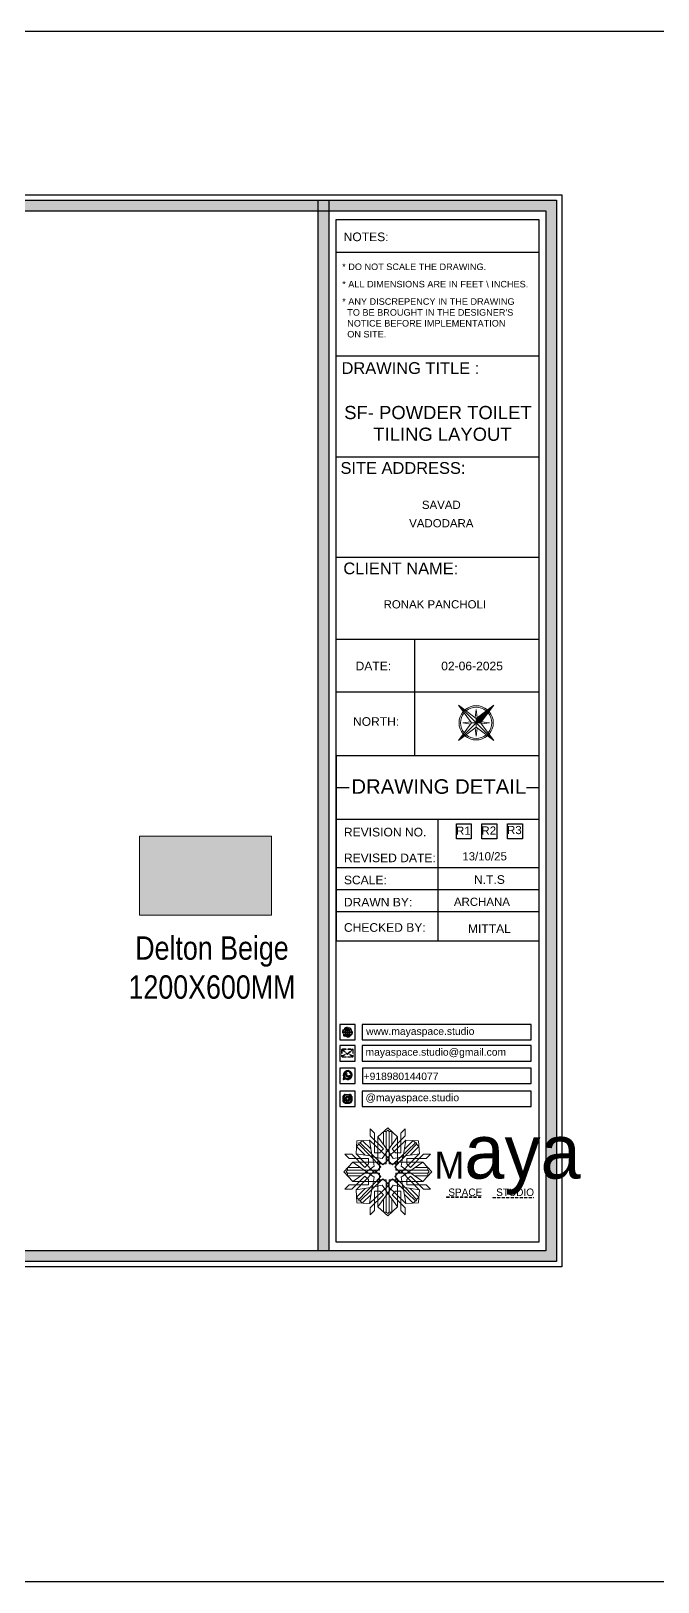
# Model space of a CAD drawing. Header units: millimetres. Extents: x 56222 to 3066687, y -650199 to -121287.
# Drawn here: x 149273.5 to 149380.6, y -184754.5 to -184489.3 of the extents above; entities that cross this region are included whole.
import ezdxf
from ezdxf.enums import TextEntityAlignment as Align

# ---------------------------------------------------------------- set-up
doc = ezdxf.new("R2010")
doc.units = ezdxf.units.MM
doc.header["$MEASUREMENT"] = 0
doc.linetypes.add('DASHEDX2', pattern=[1.5, 1, -0.5])
for name, color, linetype, lineweight in [('Dimension', 10, 'DASHEDX2', 20), ('FIRST FLOOR ( TEXT )', 7, 'Continuous', 9), ('FURNITURE', 32, 'Continuous', 9), ('NAME PLATE', 7, 'Continuous', 25), ('title block', 7, 'Continuous', 9), ('XX~SLAB ( BEAM )~ ( DIM )', 7, 'Continuous', 9)]:
    doc.layers.add(name, color=color, linetype=linetype, lineweight=lineweight)
doc.layers.add('hatch', color=253, linetype='Continuous', lineweight=0, transparency=0.4)
doc.styles.add('Arial', font='arial.ttf')
doc.styles.add('KATHA', font='swissc.ttf')
doc.styles.get("Standard").update_dxf_attribs({"font": 'arial.ttf', "height": 6})

# ---------------------------------------------------------------- blocks, each defined once
blk = doc.blocks.new('FSFSF')
at = {"color": 42, "lineweight": 5, "true_color": 0xe0ac11}
for p, q in [((28600.03, 143.51), (28600.03, 140.16)), ((28602.15, 141.41), (28600.03, 143.51)), ((28603.86, 139.69), (28608.58, 144.08)), ((28613.31, 139.69), (28608.58, 144.08)), ((28615.02, 141.41), (28617.14, 143.51)), ((28617.14, 143.51), (28617.14, 140.16)), ((28593.19, 131.45), (28593.54, 137.71)), ((28593.39, 135), (28594.56, 136.12)), ((28599.8, 138.06), (28593.54, 137.71)), ((28595.12, 136.69), (28594.53, 136.69)), ((28594.56, 136.12), (28594.56, 136.71)), ((28605.17, 124.98), (28594.56, 136.12)), ((28596.24, 137.86), (28595.12, 136.69)), ((28606.27, 126.08), (28595.12, 136.69)), ((28596.24, 137.86), (28600.47, 133.65)), ((28601.03, 130), (28599.8, 138.06)), ((28599.8, 138.05), (28608.58, 129.56)), ((28606.47, 133.76), (28600.03, 140.16)), ((28602.15, 141.41), (28602.15, 131.95)), ((28603.86, 126.58), (28603.86, 139.69)), ((28603.86, 139.69), (28608.58, 133.02)), ((28607.9, 142.22), (28606.58, 142.22)), ((28606.58, 142.22), (28606.58, 135.84)), ((28607.9, 142.22), (28608.58, 142.85)), ((28607.9, 142.22), (28607.9, 126.58)), ((28609.27, 142.22), (28608.59, 142.85)), ((28613.31, 139.69), (28608.59, 133.02)), ((28617.37, 138.05), (28608.59, 129.56)), ((28609.27, 142.22), (28609.27, 126.58)), ((28609.27, 142.22), (28610.59, 142.22)), ((28610.59, 142.22), (28610.59, 135.84)), ((28610.7, 133.76), (28617.14, 140.16)), ((28610.9, 126.08), (28622.05, 136.69)), ((28612.02, 124.98), (28622.62, 136.12)), ((28613.31, 126.58), (28613.31, 139.69)), ((28615.02, 141.41), (28615.02, 131.95)), ((28616.14, 130), (28617.37, 138.06)), ((28620.93, 137.86), (28616.7, 133.65)), ((28617.37, 138.06), (28623.63, 137.71)), ((28620.93, 137.86), (28622.05, 136.69)), ((28622.05, 136.69), (28622.64, 136.69)), ((28622.62, 136.12), (28622.62, 136.71)), ((28623.8, 135), (28622.62, 136.12)), ((28624, 131.45), (28623.65, 137.71)), ((28587.73, 131.22), (28591.08, 131.22)), ((28589.84, 129.1), (28587.73, 131.22)), ((28589.84, 129.1), (28599.29, 129.1)), ((28597.49, 124.78), (28591.08, 131.22)), ((28593.19, 131.45), (28601.69, 122.67)), ((28601.25, 130.22), (28593.19, 131.45)), ((28593.39, 135), (28597.6, 130.78)), ((28599.29, 126.5), (28599.29, 129.1)), ((28605.86, 129.18), (28601.03, 130)), ((28602.07, 125.39), (28601.25, 130.22)), ((28604.75, 131.95), (28602.15, 131.95)), ((28606.47, 133.76), (28604.75, 131.95)), ((28605.86, 129.18), (28608.58, 133.02)), ((28607.9, 128.92), (28608.58, 129.56)), ((28607.9, 128.92), (28608.58, 128.27)), ((28611.31, 129.18), (28608.59, 133.02)), ((28609.27, 128.92), (28608.59, 129.56)), ((28609.27, 128.92), (28608.59, 128.27)), ((28610.7, 133.76), (28612.42, 131.95)), ((28611.31, 129.18), (28616.14, 130)), ((28612.42, 131.95), (28615.02, 131.95)), ((28615.12, 125.39), (28615.94, 130.22)), ((28623.99, 131.45), (28615.5, 122.67)), ((28615.94, 130.22), (28624, 131.45)), ((28627.34, 129.1), (28617.89, 129.1)), ((28617.89, 126.5), (28617.89, 129.1)), ((28623.8, 135), (28619.59, 130.78)), ((28619.7, 124.78), (28626.1, 131.22)), ((28629.45, 131.22), (28626.1, 131.22)), ((28627.34, 129.1), (28629.45, 131.22)), ((28591.56, 127.39), (28587.17, 122.66)), ((28591.56, 117.94), (28587.17, 122.66)), ((28589.03, 123.35), (28588.4, 122.67)), ((28589.03, 121.98), (28588.4, 122.65)), ((28589.03, 123.35), (28589.03, 124.67)), ((28589.03, 124.67), (28595.4, 124.67)), ((28589.03, 123.35), (28604.66, 123.35)), ((28589.03, 121.98), (28604.66, 121.98)), ((28589.03, 121.98), (28589.03, 120.66)), ((28604.66, 127.39), (28591.56, 127.39)), ((28591.56, 127.39), (28598.23, 122.67)), ((28591.56, 117.94), (28598.23, 122.65)), ((28593.19, 113.88), (28601.69, 122.65)), ((28597.49, 124.78), (28599.29, 126.5)), ((28602.07, 125.39), (28598.23, 122.67)), ((28602.07, 119.94), (28598.23, 122.65)), ((28602.33, 123.35), (28601.69, 122.67)), ((28602.33, 121.98), (28601.69, 122.65)), ((28602.33, 123.35), (28602.97, 122.67)), ((28602.33, 121.98), (28602.97, 122.65)), ((28605.17, 124.98), (28602.97, 122.67)), ((28605.17, 120.35), (28602.97, 122.65)), ((28603.68, 126.54), (28603.68, 127.39)), ((28604.66, 126.54), (28603.68, 126.54)), ((28604.71, 127.57), (28603.86, 127.57)), ((28607.9, 126.58), (28603.86, 126.58)), ((28604.66, 123.35), (28604.66, 127.39)), ((28604.66, 121.98), (28604.66, 117.94)), ((28604.7, 126.58), (28604.71, 127.57)), ((28606.27, 126.08), (28608.58, 128.27)), ((28610.9, 126.08), (28608.59, 128.27)), ((28609.27, 126.58), (28613.31, 126.58)), ((28612.02, 124.98), (28614.21, 122.67)), ((28612.02, 120.35), (28614.21, 122.65)), ((28612.46, 126.58), (28612.46, 127.57)), ((28612.46, 127.57), (28613.31, 127.57)), ((28612.52, 123.35), (28612.52, 127.39)), ((28612.52, 127.39), (28625.63, 127.39)), ((28612.52, 126.54), (28613.51, 126.54)), ((28628.16, 123.35), (28612.52, 123.35)), ((28612.52, 121.98), (28612.52, 117.94)), ((28628.16, 121.98), (28612.52, 121.98)), ((28613.51, 126.54), (28613.51, 127.39)), ((28614.85, 123.35), (28614.21, 122.67)), ((28614.85, 121.98), (28614.21, 122.65)), ((28614.85, 123.35), (28615.5, 122.67)), ((28614.85, 121.98), (28615.5, 122.65)), ((28615.12, 125.39), (28618.96, 122.67)), ((28615.12, 119.94), (28618.96, 122.65)), ((28623.99, 113.88), (28615.5, 122.65)), ((28619.7, 124.78), (28617.89, 126.5)), ((28625.63, 127.39), (28618.96, 122.67)), ((28625.63, 117.94), (28618.96, 122.65)), ((28628.16, 124.67), (28621.78, 124.67)), ((28625.63, 127.39), (28630.02, 122.66)), ((28625.63, 117.94), (28630.02, 122.66)), ((28628.16, 123.35), (28628.16, 124.67)), ((28628.16, 123.35), (28628.78, 122.67)), ((28628.16, 121.98), (28628.78, 122.65)), ((28628.16, 121.98), (28628.16, 120.66)), ((28589.84, 116.23), (28587.73, 114.11)), ((28587.73, 114.11), (28591.08, 114.11)), ((28589.03, 120.66), (28595.4, 120.66)), ((28589.84, 116.23), (28599.29, 116.23)), ((28597.49, 120.54), (28591.08, 114.11)), ((28604.66, 117.94), (28591.56, 117.94)), ((28601.25, 115.1), (28593.19, 113.87)), ((28593.19, 113.87), (28593.54, 107.62)), ((28593.39, 110.32), (28597.6, 114.55)), ((28605.17, 120.35), (28594.56, 109.2)), ((28606.27, 119.15), (28595.12, 108.54)), ((28597.49, 120.54), (28599.29, 118.83)), ((28599.29, 118.83), (28599.29, 116.23)), ((28599.8, 107.17), (28608.58, 115.67)), ((28601.03, 115.23), (28599.8, 107.17)), ((28605.86, 116.05), (28601.03, 115.23)), ((28602.07, 119.94), (28601.25, 115.1)), ((28604.66, 118.78), (28603.68, 118.78)), ((28603.68, 118.78), (28603.68, 117.94)), ((28607.9, 118.65), (28603.86, 118.65)), ((28603.86, 118.65), (28603.86, 105.54)), ((28604.71, 117.66), (28603.86, 117.66)), ((28604.7, 118.65), (28604.71, 117.66)), ((28605.86, 116.05), (28608.58, 112.21)), ((28606.27, 119.15), (28608.58, 116.96)), ((28607.9, 103.01), (28607.9, 118.65)), ((28607.9, 116.31), (28608.58, 116.96)), ((28607.9, 116.31), (28608.58, 115.67)), ((28610.9, 119.15), (28608.59, 116.96)), ((28609.27, 116.31), (28608.59, 116.96)), ((28609.27, 116.31), (28608.59, 115.67)), ((28611.31, 116.05), (28608.59, 112.21)), ((28617.37, 107.17), (28608.59, 115.67)), ((28609.27, 118.65), (28613.31, 118.65)), ((28609.27, 103.01), (28609.27, 118.65)), ((28610.9, 119.15), (28622.05, 108.54)), ((28611.31, 116.05), (28616.14, 115.23)), ((28612.02, 120.35), (28622.62, 109.2)), ((28612.46, 118.65), (28612.46, 117.66)), ((28612.46, 117.66), (28613.31, 117.66)), ((28612.52, 118.78), (28613.51, 118.78)), ((28612.52, 117.94), (28625.63, 117.94)), ((28613.31, 118.65), (28613.31, 105.54)), ((28613.51, 118.78), (28613.51, 117.94)), ((28615.12, 119.94), (28615.94, 115.1)), ((28615.94, 115.1), (28624, 113.87)), ((28616.14, 115.23), (28617.37, 107.17)), ((28619.7, 120.54), (28617.89, 118.83)), ((28617.89, 118.83), (28617.89, 116.23)), ((28627.34, 116.23), (28617.89, 116.23)), ((28623.8, 110.32), (28619.59, 114.55)), ((28619.7, 120.54), (28626.1, 114.11)), ((28628.16, 120.66), (28621.78, 120.66)), ((28624, 113.87), (28623.65, 107.62)), ((28629.45, 114.11), (28626.1, 114.11)), ((28627.34, 116.23), (28629.45, 114.11)), ((28593.39, 110.32), (28594.56, 109.2)), ((28599.8, 107.17), (28593.54, 107.52)), ((28595.12, 108.54), (28594.53, 108.54)), ((28594.56, 109.2), (28594.56, 108.61)), ((28596.24, 107.37), (28595.12, 108.54)), ((28596.24, 107.37), (28600.47, 111.58)), ((28606.47, 111.47), (28600.03, 105.07)), ((28602.15, 103.82), (28602.15, 113.27)), ((28604.75, 113.27), (28602.15, 113.27)), ((28603.86, 105.54), (28608.58, 112.21)), ((28606.47, 111.47), (28604.75, 113.27)), ((28606.58, 103.01), (28606.58, 109.38)), ((28613.31, 105.54), (28608.59, 112.21)), ((28610.59, 103.01), (28610.59, 109.38)), ((28610.7, 111.47), (28612.42, 113.27)), ((28610.7, 111.47), (28617.14, 105.07)), ((28612.42, 113.27), (28615.02, 113.27)), ((28615.02, 103.82), (28615.02, 113.27)), ((28620.93, 107.37), (28616.7, 111.58)), ((28617.37, 107.17), (28623.63, 107.52)), ((28620.93, 107.37), (28622.05, 108.54)), ((28622.05, 108.54), (28622.64, 108.54)), ((28623.8, 110.32), (28622.62, 109.2)), ((28622.62, 109.2), (28622.62, 108.61)), ((28600.03, 101.71), (28600.03, 105.07)), ((28602.15, 103.82), (28600.03, 101.71)), ((28603.86, 105.54), (28608.58, 101.15)), ((28607.9, 103.01), (28606.58, 103.01)), ((28607.9, 103.01), (28608.58, 102.38)), ((28613.31, 105.54), (28608.58, 101.15)), ((28609.27, 103.01), (28608.59, 102.38)), ((28609.27, 103.01), (28610.59, 103.01)), ((28615.02, 103.82), (28617.14, 101.71)), ((28617.14, 101.71), (28617.14, 105.07))]:
    blk.add_line(p, q, dxfattribs=at)
blk = doc.blocks.new('hgwg')
at = {"layer": 'Dimension', "true_color": 0xd39e00}
h = blk.add_hatch(color=42, dxfattribs=at)
h.dxf.hatch_style = 1
h.paths.add_polyline_path([(27505.71, 45.05), (27494.27, 45.05), (27494.27, 44.9), (27505.71, 44.9)])
h = blk.add_hatch(color=42, dxfattribs=at)
h.dxf.hatch_style = 1
h.paths.add_polyline_path([(27523.3, 44.9), (27509.68, 44.9), (27509.68, 44.75), (27523.3, 44.75)])
at = {"layer": 'Dimension', "color": 42, "true_color": 0xd39e00}
for p, q in [((27494.27, 45.05), (27505.71, 45.05)), ((27494.27, 44.9), (27494.27, 45.05)), ((27494.27, 44.9), (27505.71, 44.9)), ((27505.71, 45.05), (27505.71, 44.9)), ((27509.68, 44.9), (27523.3, 44.9)), ((27509.68, 44.9), (27509.68, 44.75)), ((27509.68, 44.75), (27523.3, 44.75)), ((27523.3, 44.75), (27523.3, 44.9))]:
    blk.add_line(p, q, dxfattribs=at)
at = {"layer": 'Dimension', "color": 42, "true_color": 0xd39e00, "attachment_point": 1}
for s, width, insert, char_height in [('{\\fCinzel|b0|i0|c0|p2;\\H1.5x;M\\fAmsterdam One|b0|i0|c0|p2;\\H2x;aya}', 85.3277, (27490.17, 69.17), 6), ('{\\fCinzel|b0|i0|c0|p2;SPACE     STUDIO}', 66.129, (27494.83, 47.86), 2.5)]:
    blk.add_mtext_dynamic_manual_height_columns(s, width=width, gutter_width=30, heights=[0], dxfattribs=dict(at, insert=insert, char_height=char_height))
blk = doc.blocks.new('QEGW4TG')
at = {"layer": 'Dimension', "true_color": 0x000000}
h = blk.add_hatch(color=18, dxfattribs=at)
h.dxf.hatch_style = 1
h.paths.add_polyline_path([(2.69, 1.93, 0.170513), (2.95, 1.97, 0.190337), (3.11, 2.18, 0.316231), (3.07, 2.28), (2.79, 2.37, 0.273721), (2.69, 2.34, 0.040749), (2.63, 2.27, -0.441282), (2.53, 2.25, -0.11828), (2.06, 2.64, -0.441282), (2.07, 2.74, 0.040749), (2.13, 2.81, 0.290083), (2.14, 2.92), (2.01, 3.18, 0.316231), (1.91, 3.2, 0.190337), (1.73, 3, 0.170513), (1.72, 2.74, 0.252784)], flags=0)
h.paths.add_polyline_path([(1.19, 1.98), (1.03, 1.3, 0.550912), (1.11, 1.23), (1.75, 1.39, 6.344125)])
h.paths.add_polyline_path([(1.81, 1.7), (1.4, 1.6), (1.5, 2.03, -9.071339)], flags=16)
h.paths.add_polyline_path([(3.11, 2.16, -0.17811), (2.95, 1.97, -0.170513), (2.69, 1.93, -0.252784), (1.72, 2.74, -0.170513), (1.73, 3, -0.17811), (1.89, 3.19, -0.370089), (2.01, 3.18), (2.14, 2.92, -0.307185), (2.13, 2.8, -0.041087), (2.06, 2.73, 0.321676), (2.05, 2.65, 0.126524), (2.55, 2.24, 0.312216), (2.62, 2.26, -0.041087), (2.68, 2.34, -0.290673), (2.79, 2.37), (3.07, 2.28, -0.370089)], flags=0)
h = blk.add_hatch(color=18, dxfattribs=at)
h.dxf.hatch_style = 1
h.paths.add_polyline_path([(2.79, 2.37, 0.273721), (2.69, 2.34, 0.040749), (2.63, 2.27, -0.441282), (2.53, 2.25, -0.11828), (2.06, 2.64, -0.441282), (2.07, 2.74, 0.040749), (2.13, 2.81, 0.290083), (2.14, 2.92), (2.01, 3.18, 0.316231), (1.91, 3.2, 0.190337), (1.73, 3, 0.170513), (1.72, 2.74, 0.252784), (2.69, 1.93, 0.170513), (2.95, 1.97, 0.190337), (3.11, 2.18, 0.316231), (3.07, 2.28)])
for p, q in [((1.19, 1.98), (1.03, 1.3)), ((1.1, 1.23), (1.75, 1.39)), ((1.5, 2.03), (1.4, 1.6)), ((1.4, 1.6), (1.81, 1.7)), ((2.01, 3.18), (2.14, 2.92)), ((3.07, 2.28), (2.8, 2.36))]:
    blk.add_line(p, q)
blk.add_lwpolyline([(0, 0), (4.68, 0), (4.68, 4.68), (0, 4.68)], close=True)
for centre, radius, start, end in [((1.09, 1.29), 0.0598, 164.8483, 282.1458), ((2.39, 2.56), 1.34, 241.4727, 205.6422), ((2.39, 2.56), 1.04, 235.9962, 210.8333), ((2.09, 2.87), 0.39, 159.7007, 198.4072), ((2.96, 3.23), 1.33, 201.4218, 258.1669), ((2.07, 2.87), 0.364, 118.9685, 159.3648), ((1.94, 3.12), 0.0896, 41.8985, 123.1344), ((2.11, 2.68), 0.066, 135.9932, 224.8892), ((1.67, 3.16), 0.586, 312.4617, 321.8728), ((3.12, 3.42), 1.31, 216.5455, 243.5279), ((2.05, 2.87), 0.104, 320.3924, 28.6971), ((2.57, 2.3), 0.066, 234.2482, 323.1441), ((3.11, 1.94), 0.586, 137.2645, 146.6756), ((2.76, 2.27), 0.104, 70.4402, 138.745), ((2.75, 2.31), 0.39, 260.7301, 299.4366), ((2.76, 2.29), 0.364, 299.7725, 340.1688), ((3.03, 2.2), 0.0896, 336.0029, 57.2388)]:
    blk.add_arc(centre, radius, start, end)
blk = doc.blocks.new('ASGERG')
at = {"layer": 'Dimension', "true_color": 0x000000}
h = blk.add_hatch(color=18, dxfattribs=at)
h.dxf.hatch_style = 1
h.paths.add_polyline_path([(0.99, 1.7, 0.353872), (1.69, 1.03), (2.96, 1.03, 0.353872), (3.66, 1.7), (3.66, 2.99, 0.353872), (2.96, 3.67), (1.69, 3.67, 0.353872), (0.99, 2.99)])
h.paths.add_polyline_path([(1.27, 2.97, -0.353872), (1.72, 3.4), (2.94, 3.4, -0.353872), (3.38, 2.97), (3.38, 1.72, -0.353872), (2.94, 1.3), (1.72, 1.3, -0.353872), (1.27, 1.72)], flags=16)
h.paths.add_polyline_path([(3.02, 2.35, -1), (1.64, 2.35, -1)], flags=0)
h.paths.add_polyline_path([(2.74, 2.35, -1), (1.92, 2.35, -1)], flags=0)
h.paths.add_polyline_path([(2.86, 3.02, -1), (3.19, 3.02, -1)], flags=0)
h.paths.add_polyline_path([(1.64, 2.35, 1), (3.02, 2.35, 1)], flags=0)
h = blk.add_hatch(color=18, dxfattribs=at)
h.dxf.hatch_style = 1
h.paths.add_polyline_path([(1.64, 2.35, 1), (3.02, 2.35, 1)])
h.paths.add_polyline_path([(2.74, 2.35, -1), (1.92, 2.35, -1)], flags=16)
h = blk.add_hatch(color=18, dxfattribs=at)
h.dxf.hatch_style = 1
h.paths.add_polyline_path([(3.19, 3.02, 1), (2.86, 3.02, 1)])
for p, q in [((0.99, 2.99), (0.99, 1.7)), ((1.27, 2.97), (1.27, 1.72)), ((1.69, 3.67), (2.96, 3.67)), ((1.69, 1.03), (2.96, 1.03)), ((2.94, 3.4), (1.72, 3.4)), ((2.94, 1.3), (1.72, 1.3)), ((3.38, 2.97), (3.38, 1.72)), ((3.66, 2.99), (3.66, 1.7))]:
    blk.add_line(p, q)
blk.add_lwpolyline([(0, 0), (4.68, 0), (4.68, 4.68), (0, 4.68)], close=True)
for centre, radius in [((2.33, 2.35), 0.694), ((2.33, 2.35), 0.414), ((3.02, 3.02), 0.168)]:
    blk.add_circle(centre, radius)
for centre, radius, start, end in [((1.76, 2.89), 0.778, 94.8631, 172.8127), ((1.76, 1.8), 0.778, 187.1873, 265.1369), ((1.76, 2.91), 0.491, 94.8631, 172.8127), ((1.76, 1.78), 0.491, 187.1873, 265.1369), ((2.9, 2.91), 0.491, 7.1873, 85.1369), ((2.9, 1.78), 0.491, 274.8631, 352.8127), ((2.89, 2.89), 0.778, 7.1873, 85.1369), ((2.89, 1.8), 0.778, 274.8631, 352.8127)]:
    blk.add_arc(centre, radius, start, end)
blk = doc.blocks.new('ETYETE')
at = {"layer": 'Dimension', "true_color": 0x000000}
h = blk.add_hatch(color=18, dxfattribs=at)
h.dxf.hatch_style = 1
h.paths.add_polyline_path([(3.76, 1.14, 0.414214), (4.12, 1.5), (4.12, 3.29, 0.414214), (3.76, 3.65), (0.92, 3.65, 0.414214), (0.56, 3.29), (0.56, 1.5, 0.414214), (0.92, 1.14)])
h.paths.add_polyline_path([(2.61, 2.22), (3.92, 1.34, -0.198912), (3.76, 1.28), (0.92, 1.28, -0.198912), (0.76, 1.34), (2.08, 2.22), (2.34, 1.98)], flags=16)
h.paths.add_polyline_path([(2.34, 2.16), (0.89, 3.51, -0.028783), (0.92, 3.52), (3.76, 3.52, -0.028783), (3.79, 3.51)], flags=16)
h.paths.add_polyline_path([(2.71, 2.32), (3.92, 3.45, -0.202482), (3.99, 3.29), (3.99, 1.5, -0.043076), (3.98, 1.46)], flags=16)
h.paths.add_polyline_path([(1.98, 2.32), (0.7, 1.46, -0.043076), (0.7, 1.5), (0.7, 3.29, -0.202482), (0.76, 3.45)], flags=16)
blk.add_lwpolyline([(0, 0), (4.68, 0), (4.68, 4.68), (0, 4.68)], close=True)
at = {"layer": 'Dimension', "color": 18, "true_color": 0x000000}
for p, q in [((0.56, 3.29), (0.56, 1.5)), ((0.7, 3.29), (0.7, 1.5)), ((0.7, 1.46), (1.98, 2.32)), ((0.76, 3.45), (1.98, 2.32)), ((0.76, 1.34), (2.08, 2.22)), ((0.89, 3.51), (2.34, 2.16)), ((0.92, 3.65), (3.76, 3.65)), ((0.92, 3.52), (3.76, 3.52)), ((0.92, 1.28), (3.76, 1.28)), ((0.92, 1.14), (3.76, 1.14)), ((2.08, 2.22), (2.34, 1.98)), ((2.34, 2.16), (3.79, 3.51)), ((2.34, 1.98), (2.61, 2.22)), ((3.92, 1.34), (2.61, 2.22)), ((2.71, 2.32), (3.92, 3.45)), ((3.98, 1.46), (2.71, 2.32)), ((3.99, 3.29), (3.99, 1.5)), ((4.12, 3.29), (4.12, 1.5))]:
    blk.add_line(p, q, dxfattribs=at)
for centre, radius, start, end in [((0.92, 3.29), 0.358, 90, 180), ((0.92, 1.5), 0.358, 180, 270), ((0.92, 3.29), 0.224, 134.2136, 180), ((0.92, 1.5), 0.224, 180, 189.8662), ((0.92, 1.5), 0.224, 225, 270), ((0.92, 3.29), 0.224, 90, 96.5948), ((3.76, 3.29), 0.358, 0, 90), ((3.76, 3.29), 0.224, 83.4052, 90), ((3.76, 1.5), 0.358, 270, 0), ((3.76, 1.5), 0.224, 270, 315), ((3.76, 3.29), 0.224, 0, 45.7864), ((3.76, 1.5), 0.224, 350.1338, 0)]:
    blk.add_arc(centre, radius, start, end, dxfattribs=at)
blk = doc.blocks.new('DTGWEGEARG')
at = {"layer": 'Dimension', "true_color": 0x000000}
h = blk.add_hatch(color=18, dxfattribs=at)
h.dxf.hatch_style = 1
h.paths.add_polyline_path([(3.83, 2.34, 1), (0.85, 2.34, 1)])
h.paths.add_polyline_path([(2.51, 1.01, 0.105795), (2.96, 1.58, -0.055205), (3.3, 1.41, -0.169822)], flags=16)
h.paths.add_polyline_path([(2.41, 1.12), (2.41, 1.69, -0.058279), (2.81, 1.63, -0.103353)], flags=16)
h.paths.add_polyline_path([(2.26, 1.13, -0.101741), (1.87, 1.63, -0.057171), (2.26, 1.69)], flags=16)
h.paths.add_polyline_path([(2.17, 1.01, -0.169822), (1.38, 1.41, -0.055205), (1.72, 1.58, 0.105795)], flags=16)
h.paths.add_polyline_path([(3.02, 1.72, 0.081336), (3.13, 2.27), (3.68, 2.27, -0.152069), (3.4, 1.52, 0.05687)], flags=16)
h.paths.add_polyline_path([(2.87, 1.77, 0.061945), (2.41, 1.84), (2.41, 2.27), (2.98, 2.27, -0.081344)], flags=16)
h.paths.add_polyline_path([(2.26, 1.84, 0.060923), (1.8, 1.77, -0.081344), (1.7, 2.27), (2.26, 2.27)], flags=16)
h.paths.add_polyline_path([(1.66, 1.72, 0.05687), (1.28, 1.52, -0.152069), (1, 2.27), (1.55, 2.27, 0.081336)], flags=16)
h.paths.add_polyline_path([(2.41, 2.42), (2.41, 2.83, 0.061945), (2.87, 2.91, -0.080009), (2.98, 2.42)], flags=16)
h.paths.add_polyline_path([(3.13, 2.42, 0.080116), (3.02, 2.96, 0.05687), (3.4, 3.16, 0.028258), (3.3, 3.27, -0.055205), (2.96, 3.1, 0.105795), (2.51, 3.67, -0.36029), (3.68, 2.42)], flags=16)
h.paths.add_polyline_path([(2.26, 2.42), (1.7, 2.42, -0.080009), (1.8, 2.91, 0.060923), (2.26, 2.84)], flags=16)
h.paths.add_polyline_path([(1.55, 2.42), (1, 2.42, -0.150466), (1.28, 3.16, 0.05687), (1.66, 2.96, 0.080116)], flags=16)
h.paths.add_polyline_path([(2.41, 2.98), (2.41, 3.56, -0.103353), (2.81, 3.05, -0.058279)], flags=16)
h.paths.add_polyline_path([(2.26, 2.99, -0.057171), (1.87, 3.05, -0.101741), (2.26, 3.55)], flags=16)
h.paths.add_polyline_path([(1.72, 3.1, -0.055205), (1.38, 3.27, -0.169822), (2.17, 3.67, 0.105795)], flags=16)
blk.add_lwpolyline([(0, 0), (4.68, 0), (4.68, 4.68), (0, 4.68)], close=True)
at = {"layer": 'Dimension', "color": 18, "true_color": 0x000000}
for p, q in [((1, 2.42), (1.55, 2.42)), ((1, 2.27), (1.55, 2.27)), ((1.7, 2.42), (2.26, 2.42)), ((1.7, 2.27), (2.26, 2.27)), ((2.26, 3.55), (2.26, 2.99)), ((2.26, 2.84), (2.26, 2.42)), ((2.26, 2.27), (2.26, 1.84)), ((2.26, 1.69), (2.26, 1.13)), ((2.41, 3.56), (2.41, 2.98)), ((2.41, 2.83), (2.41, 2.42)), ((2.41, 2.42), (2.98, 2.42)), ((2.41, 2.27), (2.98, 2.27)), ((2.41, 2.27), (2.41, 1.84)), ((2.41, 1.69), (2.41, 1.12)), ((3.13, 2.42), (3.68, 2.42)), ((3.13, 2.27), (3.68, 2.27))]:
    blk.add_line(p, q, dxfattribs=at)
blk.add_circle((2.34, 2.34), 1.49, dxfattribs=at)
for centre, radius, start, end in [((2.34, 2.34), 1.34, 142.3819, 176.6093), ((2.34, 2.34), 1.34, 183.0315, 217.6181), ((2.34, 4.74), 1.9, 236.1399, 249.1595), ((2.34, -0.06), 1.9, 110.8405, 123.8601), ((2.34, 2.34), 1.34, 97.3549, 135.9073), ((2.34, 4.74), 1.75, 236.7417, 249.3811), ((2.34, -0.06), 1.75, 110.6189, 123.2583), ((2.34, 2.34), 1.34, 224.0927, 262.6451), ((3.28, 2.34), 1.73, 159.0567, 177.3789), ((3.28, 2.34), 1.73, 182.3435, 200.9433), ((3.28, 2.34), 1.58, 158.8325, 177.1302), ((3.28, 2.34), 1.58, 182.5658, 201.1675), ((3.28, 2.34), 1.73, 129.9301, 154.0867), ((3.28, 2.34), 1.73, 205.9133, 230.0699), ((2.34, 4.74), 1.9, 253.6799, 267.6253), ((2.34, -0.06), 1.9, 92.3747, 106.3201), ((3.28, 2.34), 1.58, 130.1073, 153.3446), ((2.34, 4.74), 1.75, 254.3336, 267.422), ((2.34, -0.06), 1.75, 92.578, 105.6664), ((3.28, 2.34), 1.58, 206.6554, 229.8927), ((1.4, 2.34), 1.58, 26.6554, 50.2584), ((2.34, 4.74), 1.75, 272.3248, 285.6664), ((2.34, 4.74), 1.9, 272.1415, 286.3201), ((2.34, -0.06), 1.9, 73.6799, 87.8585), ((2.34, -0.06), 1.75, 74.3336, 87.6752), ((1.4, 2.34), 1.58, 309.7416, 333.3446), ((2.34, 2.34), 1.34, 3.3907, 82.6451), ((1.4, 2.34), 1.73, 25.9133, 50.0699), ((1.4, 2.34), 1.73, 309.9301, 334.0867), ((2.34, 2.34), 1.34, 277.3549, 315.9073), ((1.4, 2.34), 1.58, 2.8698, 21.1675), ((1.4, 2.34), 1.58, 338.8325, 357.4342), ((2.34, 4.74), 1.75, 290.6189, 303.2583), ((2.34, -0.06), 1.75, 56.7417, 69.3811), ((2.34, 4.74), 1.9, 290.8405, 303.8601), ((1.4, 2.34), 1.73, 2.6211, 20.9433), ((1.4, 2.34), 1.73, 339.0567, 357.6565), ((2.34, -0.06), 1.9, 56.1399, 69.1595), ((2.34, 2.34), 1.34, 322.3819, 356.9685)]:
    blk.add_arc(centre, radius, start, end, dxfattribs=at)
blk = doc.blocks.new('4t')
at = {"transparency": 33554607}
h = blk.add_hatch(color=1, dxfattribs=at)
h.dxf.hatch_style = 1
h.paths.add_polyline_path([(45531.3, -35822.3), (45529.2, -35821.8), (45528.1, -35837)])
h = blk.add_hatch(color=1, dxfattribs=at)
h.dxf.hatch_style = 1
h.paths.add_polyline_path([(45533.4, -35822.8), (45531.3, -35822.3), (45528.1, -35837)])
h = blk.add_hatch(color=1, dxfattribs=at)
h.dxf.hatch_style = 1
h.paths.add_polyline_path([(45531.8, -35820.2), (45529.2, -35821.8), (45531.3, -35822.3)])
h = blk.add_hatch(color=1, dxfattribs=at)
h.dxf.hatch_style = 1
h.paths.add_polyline_path([(45531.8, -35820.2), (45531.3, -35822.3), (45533.4, -35822.8)])
at = {"layer": 'title block', "color": 7, "lineweight": 9}
for p, q in [((45535.5, -35803.4), (45530.2, -35817.6)), ((45535.5, -35803.4), (45531.8, -35820.2)), ((45534.4, -35818.5), (45535.5, -35803.4)), ((45530.5, -35816.7), (45526.9, -35812.5)), ((45526.9, -35812.5), (45529.2, -35817.5)), ((45539.5, -35815.3), (45534.4, -35817.6)), ((45535.3, -35818.9), (45539.5, -35815.3)), ((45530.2, -35817.6), (45515, -35816.5)), ((45515, -35816.5), (45529.2, -35821.8)), ((45515, -35816.5), (45531.8, -35820.2)), ((45528.3, -35821.5), (45524.1, -35825.1)), ((45524.1, -35825.1), (45529.2, -35822.8)), ((45531.8, -35820.2), (45528.1, -35837)), ((45529.2, -35821.8), (45528.1, -35837)), ((45528.1, -35837), (45533.4, -35822.8)), ((45531.8, -35820.2), (45529.2, -35821.8)), ((45531.8, -35820.2), (45530.2, -35817.6)), ((45534.4, -35818.5), (45531.8, -35820.2)), ((45533.4, -35822.8), (45531.8, -35820.2)), ((45531.8, -35820.2), (45548.6, -35823.9)), ((45533.1, -35823.7), (45536.7, -35827.9)), ((45533.4, -35822.8), (45548.6, -35823.9)), ((45548.6, -35823.9), (45534.4, -35818.5)), ((45536.7, -35827.9), (45534.4, -35822.8))]:
    blk.add_line(p, q, dxfattribs=at)
for radius, start, end in [(11.8, 81.36, 163.7665), (10.8, 82.4286, 162.6979), (10.8, 352.4286, 72.6979), (11.8, 351.36, 73.7665), (11.8, 171.36, 253.7665), (10.8, 172.4286, 252.6979), (11.8, 261.36, 343.7665), (10.8, 262.4286, 342.6979)]:
    blk.add_arc((45531.8, -35820.2), radius, start, end, dxfattribs=at)

msp = doc.modelspace()

# ---------------------------------------------------------------- hatches: boundary and pattern name
at = {"layer": 'hatch', "linetype": 'Continuous', "lineweight": 25, "true_color": 0xe9d9ba, "transparency": 33554546}
h = msp.add_hatch(dxfattribs=at)
h.set_pattern_fill('AR-CONC', color=254, scale=0.1)
h.set_pattern_definition([(50, (-5871.54885, -3320.89075), (0.7172601826, -0.062752135), [0.075, -0.825]), (355, (-5871.54885, -3320.89075), (-0.1387513336, 0.7521921337), [0.06, -0.66]), (100.45144446, (-5871.4891, -3320.896), (0.5785088467, 0.689439991), [0.063740192, -0.701142112]), (46.1842, (-5871.54885, -3320.69075), (1.0672413307, -0.1655192808), [0.1125, -1.2375]), (96.6356355, (-5871.4599, -3320.7045), (0.9346619457, 0.974118601), [0.095610342, -1.05171376]), (351.184164, (-5871.5488, -3320.6908), (0.934661945, 0.9741186003), [0.09, -0.990000001]), (21, (-5871.44885, -3320.74075), (0.5969070521, -0.4026188907), [0.075, -0.825]), (326, (-5871.44885, -3320.74075), (0.243315332, 0.725150045), [0.06, -0.66]), (71.45144474, (-5871.3991, -3320.7743), (0.8402223767, 0.3225311528), [0.06374019, -0.701142112]), (37.5, (-5871.54885, -3320.89075), (0.01215985532, 0.33289385383), [0, -0.652, 0, -0.67, 0, -0.6625]), (7.5, (-5871.54885, -3320.89075), (0.26306953744, 0.3944117119), [0, -0.382, 0, -0.637, 0, -0.2525]), (327.5, (-5871.77185, -3320.89075), (0.53382243617, -0.02255487173), [0, -0.25, 0, -0.78, 0, -1.035]), (317.5, (-5871.87185, -3320.89075), (0.5831861693, 0.1001049823), [0, -0.325, 0, -0.518, 0, -0.735])])
h.paths.add_polyline_path([(149314.552, -184626.926), (149292.021, -184626.926), (149292.021, -184640.408), (149314.552, -184640.408)])
at = {"layer": 'NAME PLATE', "true_color": 0xd39e00}
h = msp.add_hatch(color=42, dxfattribs=at)
h.paths.add_polyline_path([(149105.473, -184518.177), (149105.473, -184699.642), (149363.282, -184699.642), (149363.282, -184518.177)])
h.paths.add_polyline_path([(149107.282, -184519.986), (149361.473, -184519.986), (149361.473, -184697.833), (149107.282, -184697.833)], flags=16)
msp.add_hatch(color=42, dxfattribs=at).paths.add_polyline_path([(149322.571, -184697.833), (149324.381, -184697.833), (149324.381, -184518.177), (149322.571, -184518.177)])

# ---------------------------------------------------------------- linework, layer by layer
at = {"layer": 'FURNITURE'}
msp.add_lwpolyline([(149292.021, -184626.926), (149314.552, -184626.926), (149314.552, -184640.408), (149292.021, -184640.408)], close=True, dxfattribs=at)
at = {"layer": 'NAME PLATE', "color": 42, "true_color": 0xd39e00}
for p, q in [((149360.248, -184527.106), (149325.606, -184527.106)), ((149360.248, -184544.849), (149325.606, -184544.849)), ((149360.248, -184562.126), (149325.606, -184562.126)), ((149360.248, -184579.297), (149325.606, -184579.297)), ((149360.248, -184593.288), (149325.606, -184593.288)), ((149339.009, -184593.288), (149339.009, -184613.176)), ((149360.248, -184602.29), (149325.606, -184602.29)), ((149360.248, -184613.176), (149325.606, -184613.176)), ((149325.606, -184613.176), (149325.606, -184644.839)), ((149360.248, -184613.176), (149360.248, -184644.839)), ((149325.606, -184618.604), (149327.846, -184618.604)), ((149358.153, -184618.604), (149360.248, -184618.604)), ((149325.606, -184624.032), (149360.248, -184624.032)), ((149343.085, -184644.839), (149343.085, -184624.032)), ((149360.248, -184632.355), (149325.606, -184632.355)), ((149360.248, -184636.103), (149325.606, -184636.103)), ((149360.248, -184639.852), (149325.606, -184639.852)), ((149325.606, -184644.839), (149360.248, -184644.839))]:
    msp.add_line(p, q, dxfattribs=at)
for points in [[(149104.568, -184517.272), (149364.187, -184517.272), (149364.187, -184700.547), (149104.568, -184700.547)], [(149105.473, -184518.177), (149363.282, -184518.177), (149363.282, -184699.642), (149105.473, -184699.642)], [(149322.571, -184697.833), (149322.571, -184518.177), (149324.381, -184518.177), (149324.381, -184697.833)], [(149107.282, -184519.986), (149361.473, -184519.986), (149361.473, -184697.833), (149107.282, -184697.833)], [(149325.606, -184696.343), (149325.606, -184521.475), (149360.248, -184521.475), (149360.248, -184696.343)], [(149346.179, -184624.837), (149348.731, -184624.837), (149348.731, -184627.388), (149346.179, -184627.388)], [(149350.549, -184624.837), (149353.1, -184624.837), (149353.1, -184627.388), (149350.549, -184627.388)], [(149354.919, -184624.837), (149357.47, -184624.837), (149357.47, -184627.388), (149354.919, -184627.388)]]:
    msp.add_lwpolyline(points, close=True, dxfattribs=at)
at = {"layer": 'NAME PLATE', "color": 18, "true_color": 0x000000}
for points in [[(149330.091, -184661.772), (149358.978, -184661.772), (149358.978, -184659.132), (149330.091, -184659.132)], [(149330.091, -184665.375), (149358.978, -184665.375), (149358.978, -184662.735), (149330.091, -184662.735)], [(149330.104, -184669.219), (149358.978, -184669.219), (149358.978, -184666.579), (149330.104, -184666.579)], [(149330.091, -184673.155), (149358.978, -184673.155), (149358.978, -184670.515), (149330.091, -184670.515)]]:
    msp.add_lwpolyline(points, close=True, dxfattribs=at)
at = {"layer": 'XX~SLAB ( BEAM )~ ( DIM )', "color": 85, "lineweight": 30, "true_color": 0x58ba48}
msp.add_lwpolyline([(148893.177, -184489.251), (149745.028, -184489.251), (149745.028, -184754.457), (148893.177, -184754.457)], close=True, dxfattribs=at)

# ---------------------------------------------------------------- block references
at = {"layer": 'NAME PLATE', "xscale": 0.2481324708722054, "yscale": 0.2481324708722054, "zscale": 0.2481324708722054, "rotation": 147.4367586490667}
msp.add_blockref('4t', (154087.545, -198179.349), dxfattribs=at)
at = {"layer": 'NAME PLATE', "color": 42, "true_color": 0xd39e00}
for name, p, xscale, yscale, zscale in [('DTGWEGEARG', (149326.231, -184661.772), 0.5644000266635646, 0.5644000266635646, 0.5644000266635646), ('ETYETE', (149326.231, -184665.375), 0.5644000266635646, 0.5644000266635646, 0.5644000266635646), ('QEGW4TG', (149326.244, -184669.219), 0.5644000266635646, 0.5644000266635646, 0.5644000266635646), ('ASGERG', (149326.231, -184673.155), 0.5644000266635646, 0.5644000266635646, 0.5644000266635646), ('FSFSF', (139289.106, -184727.378), 0.3511297678416111, 0.3511297678416111, 0.3511297678416111), ('hgwg', (135255.942, -184711.701), 0.5124181526298264, 0.5124181526298264, 0.5124181526298264)]:
    msp.add_blockref(name, p, dxfattribs=dict(at, xscale=xscale, yscale=yscale, zscale=zscale))

# ---------------------------------------------------------------- texts
at = {"layer": 'FIRST FLOOR ( TEXT )', "color": 1, "insert": (149304.391, -184649.419), "char_height": 4, "attachment_point": 5, "style": 'KATHA'}
msp.add_mtext('Delton Beige\\P1200X600MM', dxfattribs=at)
at = {"layer": 'NAME PLATE', "style": 'Arial'}
for s, height, p in [('NOTES:', 1.4767, (149330.744, -184525.184)), ('DRAWING TITLE : ', 2.00972, (149338.707, -184547.891)), ('SF- POWDER TOILET', 2.25667, (149343.024, -184555.614)), ('TILING LAYOUT', 2.25667, (149343.792, -184559.325)), ('SITE ADDRESS:', 2.00972, (149337.046, -184564.973)), (' SAVAD ', 1.402, (149343.6, -184570.973)), ('VADODARA', 1.402, (149343.6, -184574.12)), ('CLIENT NAME:', 2.00972, (149336.68, -184582.144)), ('RONAK PANCHOLI    ', 1.402, (149343.58, -184587.983)), ('DATE:', 1.4767, (149331.983, -184598.567)), ('02-06-2025', 1.4767, (149348.858, -184598.567)), ('NORTH:', 1.4767, (149332.454, -184608.06)), ('DRAWING DETAIL', 2.48467, (149343.167, -184619.681)), ('REVISION NO.', 1.47666, (149333.997, -184626.975)), ('REVISED DATE: ', 1.47666, (149335.086, -184631.377)), ('13/10/25', 1.402, (149351, -184631.071)), ('SCALE:', 1.4767, (149330.616, -184635.154)), ('DRAWN BY:', 1.4767, (149332.793, -184638.949)), ('ARCHANA', 1.402, (149350.542, -184638.843)), ('CHECKED BY:', 1.47666, (149333.94, -184643.281)), ('MITTAL', 1.4767, (149351.825, -184643.477))]:
    msp.add_text(s, height=height, dxfattribs=at).set_placement(p, align=Align.CENTER)
for s, insert, char_height, width, attachment_point in [('* DO NOT SCALE THE DRAWING.', (149326.653, -184529.007, 0), 1.11684, 43.14928, 1), ('* ALL DIMENSIONS ARE IN FEET \\\\ INCHES.', (149326.653, -184531.977, 0), 1.11684, 43.14928, 1), ("* ANY DISCREPENCY IN THE DRAWING \\P  TO BE BROUGHT IN THE DESIGNER'S\\P  NOTICE BEFORE IMPLEMENTATION \\P  ON SITE.", (149326.653, -184534.947, 0), 1.11684, 43.14928, 1), ('R1', (149347.372, -184625.294, 0), 1.402, 1.92899, 2), ('R2', (149351.714, -184625.263, 0), 1.402, 1.92899, 2), ('R3', (149356.097, -184625.177, 0), 1.402, 1.92899, 2), ('N.T.S', (149351.825, -184633.604, 0), 1.4767, 2.88203, 2)]:
    msp.add_mtext(s, dxfattribs=dict(at, insert=insert, char_height=char_height, width=width, attachment_point=attachment_point))
at = {"layer": 'NAME PLATE', "color": 18, "true_color": 0x000000, "char_height": 1.26198, "attachment_point": 1}
for s, width, gutter_width, insert in [('www.mayaspace.studio', 19.8048, 16.566, (149330.742, -184659.647, 0)), ('mayaspace.studio@gmail.com', 12.35561, 10.335, (149330.642, -184663.207, 0)), ('+918980144077', 48.18112, 10.335, (149330.315, -184667.359, 0)), ('@mayaspace.studio', 12.35561, 10.335, (149330.642, -184670.987, 0))]:
    msp.add_mtext_dynamic_manual_height_columns(s, width=width, gutter_width=gutter_width, heights=[0], dxfattribs=dict(at, insert=insert))

doc.saveas('drawing.dxf')
